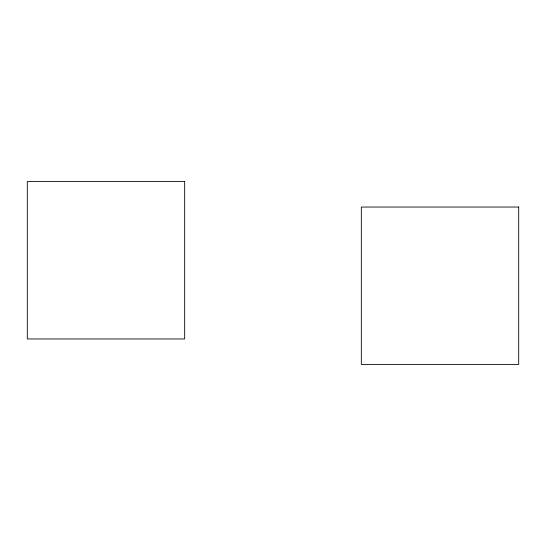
<?xml version="1.0" encoding="UTF-8"?>
<svg xmlns="http://www.w3.org/2000/svg" width="546" height="546" viewBox="0 0 546 546"><rect width="100%" height="100%" fill="white"/><g stroke="black" fill="none" stroke-linecap="round" stroke-linejoin="round"><path stroke-width="0.82" d="M184.664 181.593L27.3 181.593L27.3 338.957L184.664 338.957L184.664 181.593M518.7 207.043L361.336 207.043L361.336 364.407L518.7 364.407L518.7 207.043"/></g></svg>
